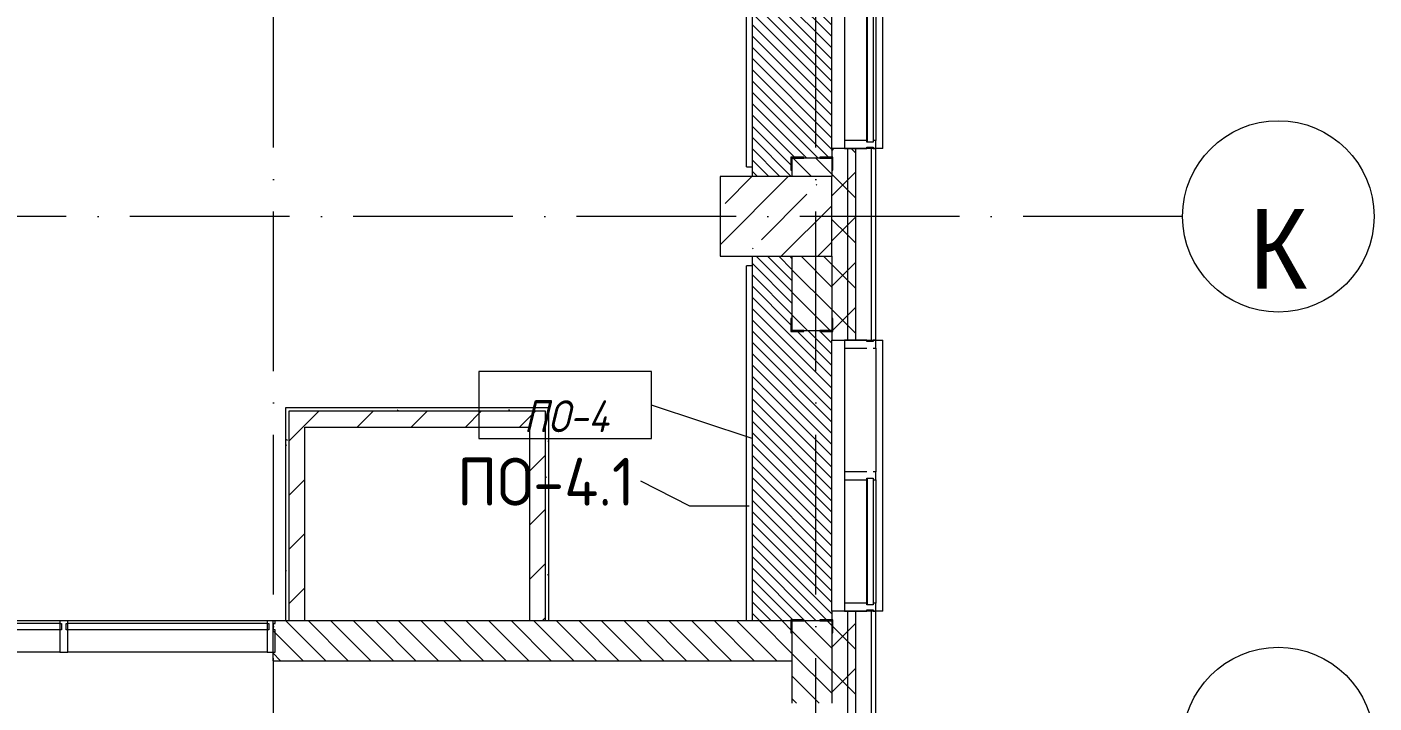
# Model space of a CAD drawing. Header units: millimetres. Extents: x -6467 to 106027, y -7090 to 195095.
# Drawn here: x 18613 to 27059, y 117045 to 121283 of the extents above; entities that cross this region are included whole.
import ezdxf

# ---------------------------------------------------------------- set-up
doc = ezdxf.new("R2010")
doc.units = ezdxf.units.MM
doc.linetypes.add('50_200_ШТРИХ_1Т_ш5_п1_п1_', pattern=[1400, 1000, -200, 0, -200])
for name, color, linetype, lineweight in [('A-FLOR', 7, 'Continuous', 9), ('A-FLOR-IDEN', 7, 'Continuous', 9), ('A-GLAZ', 7, 'Continuous', 5), ('A-GLAZ-CWMG', 7, 'Continuous', 9), ('A-GLAZ-CWMG-1', 7, 'Continuous', 20), ('A-WALL', 7, 'Continuous', 5), ('A-WALL-FNSH-1', 7, 'Continuous', 5), ('A-WALL-IDEN', 7, 'Continuous', 9), ('I-WALL', 7, 'Continuous', 5), ('S-COLS', 7, 'Continuous', 9), ('S-COLS-1', 7, 'Continuous', 5)]:
    doc.layers.add(name, color=color, linetype=linetype, lineweight=lineweight)
for name, color, linetype, lineweight, true_color in [('A-FLOR-PATT-1', 7, 'Continuous', 5, 0xd61c12), ('A-GENM-1', 7, 'Continuous', 9, 0xaaaaaa), ('A-GENM-2', 7, 'Continuous', 20, 0xaaaaaa), ('I-WALL-1', 7, 'Continuous', 5, 0x787878), ('Оси-1', 7, 'Continuous', 20, 0xaaaaaa), ('Оси-2', 7, 'Continuous', 9, 0xaaaaaa), ('Оси-3', 7, '50_200_ШТРИХ_1Т_ш5_п1_п1_', 9, 0xaaaaaa)]:
    doc.layers.add(name, color=color, linetype=linetype, lineweight=lineweight, true_color=true_color)
doc.styles.add('Arial', font='arial.ttf', dxfattribs={"width": 0.9, "height": 500})
doc.styles.add('GOST Common', font='', dxfattribs={"height": 300})
doc.styles.add('GOST Common_I', font='', dxfattribs={"width": 0.9, "height": 200})
doc.styles.get('GOST Common').set_extended_font_data('GOST Common')
doc.styles.get('GOST Common_I').set_extended_font_data('GOST Common', italic=True)
pattern_1 = [(135, (109.45, 102614.03), (-70.71068, -70.71068), [])]
pattern_2 = [(45, (109.45, 102614.03), (-141.42136, 141.42136), []), (135, (109.45, 102614.03), (-141.42136, -141.42136), [])]
pattern_3 = [(45, (109.45, 102614.03), (-169.7056, 169.7056), [])]
pattern_4 = [(0, (109.45, 102614.03), (406.4, 101.6), [6.706, -298.094, 6.706, -298.094, -1625.6]), (0, (109.45, 102614.03), (406.4, 101.6), [-609.6, 6.706, -602.894, 6.706, -298.094, -711.2]), (0, (109.45, 102614.03), (406.4, 101.6), [-1524, 6.706, -196.494, 6.706, -501.294]), (120, (261.85, 102664.83), (-291.1882, 301.15272), [6.706, -298.094, 6.706, -298.094, -1625.6]), (120, (261.85, 102664.83), (-291.1882, 301.15272), [-609.6, 6.706, -602.894, 6.706, -298.094, -711.2]), (120, (261.85, 102664.83), (-291.1882, 301.15272), [-1524, 6.706, -196.494, 6.706, -501.294]), (240, (312.65, 102868.03), (-115.2118, -402.75272), [6.706, -298.094, 6.706, -298.094, -1625.6]), (240, (312.65, 102868.03), (-115.2118, -402.75272), [-609.6, 6.706, -602.894, 6.706, -298.094, -711.2]), (240, (312.65, 102868.03), (-115.2118, -402.75272), [-1524, 6.706, -196.494, 6.706, -501.294])]

# ---------------------------------------------------------------- blocks, each defined once
blk = doc.blocks.new('BSC_Колонна _Прямоугольная - 500х700-V211-АИ_План этажа Радиаторы_3')
at = {"layer": 'S-COLS-1'}
h = blk.add_hatch(dxfattribs=at)
h.set_pattern_fill('FP_161', color=256, style=0, pattern_type=2)
h.set_pattern_definition([(315, (-17481.04, 23200), (228.0985, 228.0985), []), (315, (-17481.04, 22971.9), (228.0985, 228.0985), [403.225, -80.645, 6.706, -73.939])])
h.paths.add_polyline_path([(-250, -350), (250, -350), (250, 350), (-250, 350), (-250, -243.5)])
for p, q in [((250, 350), (-250, 350)), ((-250, 350), (-250, -350)), ((250, -350), (250, 350)), ((-250, -350), (250, -350))]:
    blk.add_line(p, q, dxfattribs=at)
blk = doc.blocks.new('Прямоугольный импост - Импост структурный с накладкой - 180мм-22071093-АИ_План этажа Радиаторы_3')
at = {"layer": 'A-GLAZ-CWMG'}
for p, q in [((49825, 55111), (49050, 55111)), ((49825, 54931), (49050, 54931)), ((49825, 54914), (49050, 54914))]:
    blk.add_line(p, q, dxfattribs=at)
blk = doc.blocks.new('Прямоугольный импост - Импост структурный с накладкой - 180мм-22437157-АИ_План этажа Радиаторы_3')
at = {"layer": 'A-GLAZ-CWMG-1'}
for p, q in [((0, 17), (-50, 17)), ((-50, 17), (-50, 0)), ((-50, 0), (-40, 0)), ((-40, 0), (-40, -40)), ((-10, -40), (-10, 0)), ((-10, 0), (0, 0)), ((0, 0), (0, 17)), ((-40, -40), (-50, -40)), ((-50, -40), (-50, -180)), ((0, -40), (-10, -40)), ((0, -180), (0, -40)), ((-50, -180), (0, -180))]:
    blk.add_line(p, q, dxfattribs=at)
blk = doc.blocks.new('Прямоугольный импост - Импост структурный с накладкой - 180мм-22437111-АИ_План этажа Радиаторы_3')
at = {"layer": 'A-GLAZ-CWMG-1'}
for p, q in [((-50, 0), (-50, 17)), ((-50, 17), (0, 17)), ((0, 0), (-10, 0)), ((-10, 0), (-10, -40)), ((0, 17), (0, 0)), ((-50, -180), (-50, -40)), ((-10, -40), (0, -40)), ((0, -40), (0, -180)), ((0, -180), (-50, -180))]:
    blk.add_line(p, q, dxfattribs=at)
blk = doc.blocks.new('Прямоугольный импост - Импост структурный с накладкой - 180мм-V176-АИ_План этажа Радиаторы_3')
at = {"layer": 'A-GLAZ-CWMG'}
for p, q in [((6638, 55111), (5863, 55111)), ((6638, 54914), (5863, 54914))]:
    blk.add_line(p, q, dxfattribs=at)
blk = doc.blocks.new('Прямоугольный импост - Импост структурный с накладкой - 180мм-V179-АИ_План этажа Радиаторы_3')
at = {"layer": 'A-GLAZ-CWMG-1'}
for p, q in [((-25, 0), (-25, 17)), ((-25, 17), (25, 17)), ((-15, 0), (-25, 0)), ((-15, -40), (-15, 0)), ((25, 17), (25, 0)), ((-25, -180), (-25, -40)), ((-25, -40), (-15, -40)), ((25, -40), (25, -180)), ((25, -180), (-25, -180))]:
    blk.add_line(p, q, dxfattribs=at)
blk = doc.blocks.new('Фахверк _газобетон торцы_686 - Фахверк _газобетон торцы_-25585532-АИ_План этажа Радиаторы_3')
at = {"layer": 'A-GENM-2'}
for p, q in [((89406, 11134.7), (89325, 11134.7)), ((89325, 11134.7), (89325, 11128.7)), ((89325, 11128.7), (89400, 11128.7)), ((89400, 11128.7), (89400, 11053.7)), ((89406, 11053.7), (89406, 11134.7)), ((89400, 11053.7), (89406, 11053.7)), ((89400, 10953.7), (89400, 10878.7)), ((89406, 10953.7), (89400, 10953.7)), ((89406, 10872.7), (89406, 10953.7)), ((89400, 10878.7), (89325, 10878.7)), ((89325, 10878.7), (89325, 10872.7)), ((89325, 10872.7), (89406, 10872.7))]:
    blk.add_line(p, q, dxfattribs=at)
blk = doc.blocks.new('Фахверк _газобетон торцы_687 - Фахверк _газобетон торцы_-25585552-АИ_План этажа Радиаторы_3')
at = {"layer": 'A-GENM-2'}
for p, q in [((89406, 11134.7), (89325, 11134.7)), ((89325, 11134.7), (89325, 11128.7)), ((89325, 11128.7), (89400, 11128.7)), ((89400, 11128.7), (89400, 11053.7)), ((89406, 11053.7), (89406, 11134.7)), ((89400, 11053.7), (89406, 11053.7)), ((89400, 10953.7), (89400, 10878.7)), ((89406, 10953.7), (89400, 10953.7)), ((89406, 10872.7), (89406, 10953.7)), ((89400, 10878.7), (89325, 10878.7)), ((89325, 10878.7), (89325, 10872.7)), ((89325, 10872.7), (89406, 10872.7))]:
    blk.add_line(p, q, dxfattribs=at)
blk = doc.blocks.new('Фахверк _газобетон торцы_689 - Фахверк _газобетон торцы_-25585592-АИ_План этажа Радиаторы_3')
at = {"layer": 'A-GENM-2'}
for p, q in [((89406, 11134.7), (89325, 11134.7)), ((89325, 11134.7), (89325, 11128.7)), ((89325, 11128.7), (89400, 11128.7)), ((89400, 11128.7), (89400, 11053.7)), ((89406, 11053.7), (89406, 11134.7)), ((89400, 11053.7), (89406, 11053.7)), ((89400, 10953.7), (89400, 10878.7)), ((89406, 10953.7), (89400, 10953.7)), ((89406, 10872.7), (89406, 10953.7)), ((89400, 10878.7), (89325, 10878.7)), ((89325, 10878.7), (89325, 10872.7)), ((89325, 10872.7), (89406, 10872.7))]:
    blk.add_line(p, q, dxfattribs=at)
blk = doc.blocks.new('Отлив_СКБ - Отлив витража-V317-АИ_План этажа Радиаторы_3')
at = {"layer": 'A-GLAZ'}
for p, q in [((0, 57), (0, 100)), ((1700, 100), (0, 100)), ((1700, 100), (1700, 57)), ((0, 2), (10, 2)), ((865, 2), (1660, 2)), ((1690, 2), (1700, 2)), ((1650, 0), (875, 0))]:
    blk.add_line(p, q, dxfattribs=at)
blk = doc.blocks.new('Прямоугольный импост - Импост структурный с накладкой - 180мм-24454755-АИ_План этажа Радиаторы_3')
at = {"layer": 'A-GLAZ-CWMG'}
for p, q in [((18710, 14946), (18395, 14946)), ((18395, 14889), (18395, 14929)), ((18710, 14929), (18395, 14929)), ((18710, 14889), (18395, 14889)), ((18710, 14929), (18710, 14889)), ((18710, 14749), (18395, 14749))]:
    blk.add_line(p, q, dxfattribs=at)
blk = doc.blocks.new('Прямоугольный импост - Импост структурный с накладкой - 180мм-26297045-АИ_План этажа Радиаторы_3')
at = {"layer": 'A-GLAZ-CWMG'}
for p, q in [((20010, 14946), (18760, 14946)), ((18760, 14889), (18760, 14929)), ((20010, 14929), (18760, 14929)), ((20010, 14889), (18760, 14889)), ((20010, 14929), (20010, 14889)), ((20010, 14749), (18760, 14749))]:
    blk.add_line(p, q, dxfattribs=at)
blk = doc.blocks.new('Прямоугольный импост - Импост структурный с накладкой - 180мм-22069925-АИ_План этажа Радиаторы_3')
at = {"layer": 'A-GLAZ-CWMG-1'}
for p, q in [((-25, 40), (-25, 180)), ((-25, 180), (25, 180)), ((25, 180), (25, 40)), ((-15, 40), (-25, 40)), ((-25, -17), (-25, 0)), ((-25, 0), (-15, 0)), ((-15, 0), (-15, 40)), ((15, 40), (15, 0)), ((25, 40), (15, 40)), ((15, 0), (25, 0)), ((25, 0), (25, -17)), ((25, -17), (-25, -17))]:
    blk.add_line(p, q, dxfattribs=at)
blk = doc.blocks.new('Ось сетки - Круг_Ø6_00__ISO-2_5_0_9K_-17386508-АИ_План этажа Радиаторы_3')
at = {"layer": 'Оси-1'}
blk.add_circle((0, 0), 3, dxfattribs=at)
blk = doc.blocks.new('AAR_СКБ_Марка_Перекрытия_1 мм - Марка пола-27961726-АИ_План этажа Радиаторы_3')
at = {"layer": 'A-FLOR-IDEN'}
for p, q in [((2.723, 2.101), (-2.69, 2.101)), ((-2.69, 2.101), (-2.69, 0)), ((2.723, 0), (2.723, 2.101)), ((-2.69, 0), (2.723, 0))]:
    blk.add_line(p, q, dxfattribs=at)

msp = doc.modelspace()

# ---------------------------------------------------------------- hatches: boundary and pattern name
at = {"layer": 'A-FLOR-PATT-1'}
h = msp.add_hatch(dxfattribs=at)
h.set_pattern_fill('FP_268', color=256, style=0, pattern_type=2)
h.set_pattern_definition([(315, (23409.45, 122745.076), (35.3553, 35.3553), [])])
h.paths.add_polyline_path([(23409.4, 120345.1), (23409.4, 120385.1), (23403.4, 120385.1), (23403.4, 120466.1), (23484.4, 120466.1), (23484.4, 120460.1), (23584.4, 120460.1), (23584.4, 120466.1), (23659.4, 120466.1), (23658.6, 122274.1), (23584.4, 122274.1), (23584.4, 122280.1), (23484.4, 122280.1), (23484.4, 122274.1), (23403.4, 122274.1), (23403.4, 122355.1), (23409.4, 122355.1), (23409.4, 123320.1), (23403.4, 123320.1), (23403.4, 123326.1), (23484.4, 123326.1), (23484.4, 123320.1), (23584.4, 123320.1), (23584.4, 123326.1), (23659.4, 123326.1), (23658.8, 125140.1), (23409.4, 125140.1), (23409.4, 125145.1), (23159.4, 125145.1), (23159.4, 120345.1), (23403.4, 120345.1)])
h = msp.add_hatch(dxfattribs=at)
h.set_pattern_fill('FP_269', color=256, style=0, pattern_type=2)
h.set_pattern_definition([(315, (23409.45, 118702.576), (35.3553, 35.3553), [])])
h.paths.add_polyline_path([(23484.4, 117560.1), (23584.4, 117560.1), (23584.4, 117566.1), (23659.4, 117566.1), (23659.4, 119374.1), (23584.4, 119374.1), (23584.4, 119380.1), (23484.4, 119380.1), (23484.4, 119374.1), (23403.4, 119374.1), (23403.4, 119455.1), (23409.4, 119455.1), (23409.4, 119845.1), (23159.4, 119845.1), (23159.4, 117560.1), (23403.4, 117560.1), (23403.4, 117566.1), (23484.4, 117566.1)])
at = {"layer": 'A-WALL'}
h = msp.add_hatch(dxfattribs=at)
h.set_pattern_fill('FP_122', color=256, style=0, pattern_type=2)
h.set_pattern_definition(pattern_2)
h.paths.add_polyline_path([(23659.4, 112095.1), (23759.4, 112095.1), (23759.4, 114645.1), (23659.4, 114645.1), (23659.4, 112145.1)])
h.paths.add_polyline_path([(23759.4, 116345.1), (23759.4, 117620.1), (23659.4, 117620.1), (23659.4, 116345.1)])
h.paths.add_polyline_path([(23759.4, 119320.1), (23759.4, 120520.1), (23659.4, 120520.1), (23659.4, 119320.1)])
h.paths.add_polyline_path([(23759.4, 122220.1), (23759.4, 123380.1), (23659.4, 123380.1), (23659.4, 122220.1)])
h.paths.add_polyline_path([(23759.4, 125080.1), (23759.4, 126280.1), (23659.4, 126280.1), (23659.4, 125080.1)])
h.paths.add_polyline_path([(23659.4, 127980.1), (23759.4, 127980.1), (23759.4, 129380.1), (23659.4, 129380.1), (23659.4, 128371.2)])
h.paths.add_polyline_path([(23759.4, 131080.1), (23759.4, 132280.1), (23659.4, 132280.1), (23659.4, 131080.1)])
h.paths.add_polyline_path([(23759.4, 133980.1), (23759.4, 135545.1), (23659.4, 135545.1), (23659.4, 133980.1)])
h.paths.add_polyline_path([(23759.4, 137245.1), (23759.4, 138445.1), (23659.4, 138445.1), (23659.4, 137245.1)])
h.paths.add_polyline_path([(23659.4, 140145.1), (23759.4, 140145.1), (23759.4, 141380.1), (23659.4, 141380.1), (23659.4, 140845.1)])
h.paths.add_polyline_path([(23759.4, 143080.1), (23759.4, 144245.1), (23659.4, 144245.1), (23659.4, 143080.1)])
h.paths.add_polyline_path([(23759.4, 145945.1), (23759.4, 150445.1), (23659.4, 150445.1), (23659.4, 145945.1)])
h = msp.add_hatch(dxfattribs=at)
h.set_pattern_fill('FP_122', color=256, style=0, pattern_type=2)
h.set_pattern_definition(pattern_2)
h.paths.add_polyline_path([(23759.4, 112195.1), (23809.4, 112195.1), (23809.4, 114645.1), (23759.4, 114645.1), (23759.4, 112902.4)])
h.paths.add_polyline_path([(23809.4, 116345.1), (23809.4, 117620.1), (23759.4, 117620.1), (23759.4, 116345.1)])
h.paths.add_polyline_path([(23809.4, 119320.1), (23809.4, 120520.1), (23759.4, 120520.1), (23759.4, 119320.1)])
h.paths.add_polyline_path([(23809.4, 122220.1), (23809.4, 123380.1), (23759.4, 123380.1), (23759.4, 122220.1)])
h.paths.add_polyline_path([(23809.4, 125080.1), (23809.4, 126280.1), (23759.4, 126280.1), (23759.4, 125080.1)])
h.paths.add_polyline_path([(23809.4, 127980.1), (23809.4, 129380.1), (23759.4, 129380.1), (23759.4, 127980.1)])
h.paths.add_polyline_path([(23809.4, 131080.1), (23809.4, 132280.1), (23759.4, 132280.1), (23759.4, 131080.1)])
h.paths.add_polyline_path([(23759.4, 133980.1), (23809.4, 133980.1), (23809.4, 135545.1), (23759.4, 135545.1), (23759.4, 133996.3)])
h.paths.add_polyline_path([(23759.4, 137245.1), (23809.4, 137245.1), (23809.4, 138445.1), (23759.4, 138445.1), (23759.4, 138215.1)])
h.paths.add_polyline_path([(23809.4, 140145.1), (23809.4, 141380.1), (23759.4, 141380.1), (23759.4, 140145.1)])
h.paths.add_polyline_path([(23759.4, 143080.1), (23809.4, 143080.1), (23809.4, 144245.1), (23759.4, 144245.1), (23759.4, 143840.1)])
h.paths.add_polyline_path([(23759.4, 145945.1), (23809.4, 145945.1), (23809.4, 150495.1), (23759.4, 150495.1), (23759.4, 146652.6)])
at = {"layer": 'I-WALL'}
h = msp.add_hatch(dxfattribs=at)
h.set_pattern_fill('FP_2', color=256, style=0, pattern_type=2)
h.set_pattern_definition(pattern_1)
h.paths.add_polyline_path([(23552.9, 112645.1), (23659.4, 112645.1), (23659.4, 114585.1), (23409.4, 114585.1), (23409.4, 112645.1)])
h.paths.add_polyline_path([(23659.4, 116405.1), (23659.4, 116545.1), (23409.4, 116545.1), (23409.4, 116405.1), (23552.9, 116405.1)])
h.paths.add_polyline_path([(23409.4, 117045.1), (23659.4, 117045.1), (23659.4, 117560.1), (23409.4, 117560.1), (23409.4, 117121.2)])
h.paths.add_polyline_path([(23659.4, 119380.1), (23659.4, 119845.1), (23409.4, 119845.1), (23409.4, 119380.1), (23552.9, 119380.1)])
h.paths.add_polyline_path([(23552.9, 120345.1), (23659.4, 120345.1), (23659.4, 120460.1), (23409.4, 120460.1), (23409.4, 120345.1), (23436.1, 120345.1)])
h.paths.add_polyline_path([(23659.4, 122280.1), (23659.4, 123320.1), (23409.4, 123320.1), (23409.4, 122280.1), (23552.9, 122280.1)])
h.paths.add_polyline_path([(23659.4, 125140.1), (23659.4, 125145.1), (23409.4, 125145.1), (23409.4, 125140.1), (23552.9, 125140.1)])
h.paths.add_polyline_path([(23409.4, 125645.1), (23659.4, 125645.1), (23659.4, 126220.1), (23409.4, 126220.1)])
h.paths.add_polyline_path([(23659.4, 128040.1), (23659.4, 128845.1), (23409.4, 128845.1), (23409.4, 128040.1), (23552.9, 128040.1)])
h.paths.add_polyline_path([(23659.4, 131140.1), (23659.4, 132220.1), (23409.4, 132220.1), (23409.4, 131140.1), (23552.9, 131140.1)])
h.paths.add_polyline_path([(23409.4, 134040.1), (23659.4, 134040.1), (23659.4, 134845.1), (23409.4, 134845.1)])
h.paths.add_polyline_path([(23635.2, 135345.1), (23659.4, 135345.1), (23659.4, 135485.1), (23409.4, 135485.1), (23409.4, 135345.1)])
h.paths.add_polyline_path([(23552.9, 137305.1), (23659.4, 137305.1), (23659.4, 138385.1), (23409.4, 138385.1), (23409.4, 137305.1)])
h.paths.add_polyline_path([(23659.4, 140205.1), (23659.4, 140845.1), (23409.4, 140845.1), (23409.4, 140205.1), (23552.9, 140205.1)])
h.paths.add_polyline_path([(23409.4, 143140.1), (23659.4, 143140.1), (23659.4, 144185.1), (23409.4, 144185.1), (23409.4, 143840.1)])
h.paths.add_polyline_path([(23659.4, 146005.1), (23659.4, 146195.1), (23409.4, 146195.1), (23409.4, 146005.1), (23552.9, 146005.1)])
h = msp.add_hatch(dxfattribs=at)
h.set_pattern_fill('FP_4', color=256, style=0, pattern_type=2)
h.set_pattern_definition(pattern_3)
h.paths.add_polyline_path([(20354.4, 117560.1), (20354.4, 118875.1), (20254.4, 118875.1), (20254.4, 117560.1)])
h = msp.add_hatch(dxfattribs=at)
h.set_pattern_fill('FP_4', color=256, style=0, pattern_type=2)
h.set_pattern_definition(pattern_3)
h.paths.add_polyline_path([(21764.4, 118775.1), (21864.4, 118775.1), (21864.4, 118875.1), (20354.4, 118875.1), (20354.4, 118775.1)])
h = msp.add_hatch(dxfattribs=at)
h.set_pattern_fill('FP_4', color=256, style=0, pattern_type=2)
h.set_pattern_definition(pattern_3)
h.paths.add_polyline_path([(21864.4, 117560.1), (21864.4, 118775.1), (21764.4, 118775.1), (21764.4, 117560.1)])
h = msp.add_hatch(dxfattribs=at)
h.set_pattern_fill('FP_2', color=256, style=0, pattern_type=2)
h.set_pattern_definition(pattern_1)
h.paths.add_polyline_path([(23409.4, 117310.1), (23409.4, 117560.1), (20154.5, 117560.1), (20154.5, 117310.1), (22725.8, 117310.1)])
h.paths.add_polyline_path([(16612.1, 117310.1), (18454.5, 117310.1), (18454.5, 117560.1), (16612.1, 117560.1)])
at = {"layer": 'I-WALL-1'}
h = msp.add_hatch(dxfattribs=at)
h.set_pattern_fill('FP_3', color=256, style=0, pattern_type=2)
h.set_pattern_definition(pattern_4)
h.paths.add_polyline_path([(20254.4, 117560.1), (20254.4, 118895.1), (20234.4, 118895.1), (20234.4, 117560.1)])
h = msp.add_hatch(dxfattribs=at)
h.set_pattern_fill('FP_3', color=256, style=0, pattern_type=2)
h.set_pattern_definition(pattern_4)
h.paths.add_polyline_path([(21864.4, 118875.1), (21884.4, 118875.1), (21884.4, 118895.1), (20254.4, 118895.1), (20254.4, 118875.1), (20354.4, 118875.1)])
h = msp.add_hatch(dxfattribs=at)
h.set_pattern_fill('FP_3', color=256, style=0, pattern_type=2)
h.set_pattern_definition(pattern_4)
h.paths.add_polyline_path([(21884.4, 117560.1), (21884.4, 118875.1), (21864.4, 118875.1), (21864.4, 117560.1)])

# ---------------------------------------------------------------- linework, layer by layer
at = {"layer": 'A-FLOR'}
for p, q in [((23659.4, 120520.1), (23659.4, 122220.1)), ((23159.4, 120405.1), (23159.4, 120345.1)), ((23159.4, 119845.1), (23159.4, 119785.1)), ((23659.4, 117620.1), (23659.4, 119320.1))]:
    msp.add_line(p, q, dxfattribs=at)
at = {"layer": 'A-FLOR-IDEN'}
msp.add_line((23159.4, 118702.6), (22528.4, 118912.7), dxfattribs=at)
at = {"layer": 'A-WALL'}
for p, q in [((23124.4, 120405.1), (23124.4, 125085.1)), ((23159.4, 125085.1), (23159.4, 120405.1)), ((23409.4, 120460.1), (23409.4, 120345.1)), ((23659.4, 120460.1), (23409.4, 120460.1)), ((23759.4, 119320.1), (23759.4, 120520.1)), ((23809.4, 119320.1), (23809.4, 120520.1)), ((23909.4, 119320.1), (23909.4, 120520.1)), ((23124.4, 120405.1), (23159.4, 120405.1)), ((23124.4, 117560.1), (23124.4, 119785.1)), ((23159.4, 119785.1), (23124.4, 119785.1)), ((23159.4, 119785.1), (23159.4, 117560.1)), ((23409.4, 119845.1), (23409.4, 119380.1)), ((23409.4, 119380.1), (23659.4, 119380.1)), ((20254.4, 118875.1), (20254.4, 117560.1)), ((21864.4, 118875.1), (20254.4, 118875.1)), ((21864.4, 117560.1), (21864.4, 118875.1)), ((23759.4, 116345.1), (23759.4, 117620.1)), ((23809.4, 116345.1), (23809.4, 117620.1)), ((23909.4, 116345.1), (23909.4, 117620.1)), ((23659.4, 117560.1), (20154.5, 117560.1)), ((20154.5, 117560.1), (20154.5, 117310.1)), ((23409.4, 117560.1), (23409.4, 117045.1)), ((20154.5, 117310.1), (23409.4, 117310.1))]:
    msp.add_line(p, q, dxfattribs=at)
at = {"layer": 'A-WALL-FNSH-1'}
for p, q in [((23659.4, 120520.1), (23659.4, 120345.1)), ((23936.4, 120520.1), (23659.4, 120520.1)), ((23936.4, 119320.1), (23936.4, 120520.1)), ((23659.4, 119845.1), (23659.4, 119320.1)), ((23659.4, 119320.1), (23936.4, 119320.1)), ((20234.4, 118895.1), (20234.4, 117560.1)), ((21884.4, 118895.1), (20234.4, 118895.1)), ((21884.4, 117560.1), (21884.4, 118895.1)), ((20354.4, 117560.1), (20354.4, 118775.1)), ((20354.4, 118775.1), (21764.4, 118775.1)), ((21764.4, 118775.1), (21764.4, 117560.1)), ((23659.4, 117620.1), (23659.4, 117045.1)), ((23936.4, 117620.1), (23659.4, 117620.1)), ((23936.4, 116345.1), (23936.4, 117620.1))]:
    msp.add_line(p, q, dxfattribs=at)
at = {"layer": 'A-WALL-IDEN'}
for p, q in [((22770.3, 118278.5), (22462.7, 118435.7)), ((23141.9, 118278.5), (22770.3, 118278.5))]:
    msp.add_line(p, q, dxfattribs=at)
at = {"layer": 'Оси-3'}
for p, q in [((20159.4, 96724.3), (20159.4, 152250.1)), ((23559.4, 96724.3), (23559.4, 152250.1)), ((25859.4, 120095.1), (-5157.9, 120095.1))]:
    msp.add_line(p, q, dxfattribs=at)

# ---------------------------------------------------------------- block references
at = {"layer": 'A-FLOR-IDEN', "xscale": 199.9999999999999, "yscale": 199.9999999999999, "zscale": 199.9999999999999}
msp.add_blockref('AAR_СКБ_Марка_Перекрытия_1 мм - Марка пола-27961726-АИ_План этажа Радиаторы_3', (21983.7, 118702.6), dxfattribs=at)
at = {"layer": 'A-GENM-1'}
for name, p, rotation in [('Фахверк _газобетон торцы_689 - Фахверк _газобетон торцы_-25585592-АИ_План этажа Радиаторы_3', (34538.2, 31060.1), 90.0000000000005), ('Фахверк _газобетон торцы_686 - Фахверк _газобетон торцы_-25585532-АИ_План этажа Радиаторы_3', (12530.7, 208780.1), 270.0000000000001), ('Фахверк _газобетон торцы_687 - Фахверк _газобетон торцы_-25585552-АИ_План этажа Радиаторы_3', (34538.2, 28160.1), 90.0000000000005)]:
    msp.add_blockref(name, p, dxfattribs=dict(at, rotation=rotation))
at = {"layer": 'A-GLAZ', "rotation": 270.0000000000003}
for p in [(23879.4, 122220.1), (23879.4, 119320.1)]:
    msp.add_blockref('Отлив_СКБ - Отлив витража-V317-АИ_План этажа Радиаторы_3', p, dxfattribs=at)
at = {"layer": 'A-GLAZ-CWMG'}
for name, p, rotation in [('Прямоугольный импост - Импост структурный с накладкой - 180мм-22071093-АИ_План этажа Радиаторы_3', (78850.5, 71520.1), 89.99999999999882), ('Прямоугольный импост - Импост структурный с накладкой - 180мм-22437157-АИ_План этажа Радиаторы_3', (23919.4, 120520.1), 269.9999999999972), ('Прямоугольный импост - Импост структурный с накладкой - 180мм-V176-АИ_План этажа Радиаторы_3', (78850.5, 112632.1), 89.99999999999912), ('Прямоугольный импост - Импост структурный с накладкой - 180мм-22071093-АИ_План этажа Радиаторы_3', (78850.5, 68620.1), 89.99999999999882), ('Прямоугольный импост - Импост структурный с накладкой - 180мм-22437157-АИ_План этажа Радиаторы_3', (23919.4, 117620.1), 269.9999999999972)]:
    msp.add_blockref(name, p, dxfattribs=dict(at, rotation=rotation))
at = {"layer": 'A-GLAZ-CWMG', "extrusion": (0, 0, -1)}
for name, p, rotation in [('Прямоугольный импост - Импост структурный с накладкой - 180мм-22437111-АИ_План этажа Радиаторы_3', (-23919.4, 119320.1), 90.00000000000281), ('Прямоугольный импост - Импост структурный с накладкой - 180мм-V179-АИ_План этажа Радиаторы_3', (-23919.4, 118470.1), 90.00000000000281), ('Прямоугольный импост - Импост структурный с накладкой - 180мм-22069925-АИ_План этажа Радиаторы_3', (-18844.4, 117543.1), 180), ('Прямоугольный импост - Импост структурный с накладкой - 180мм-22069925-АИ_План этажа Радиаторы_3', (-20144.4, 117543.1), 180)]:
    msp.add_blockref(name, p, dxfattribs=dict(at, rotation=rotation))
at = {"layer": 'A-GLAZ-CWMG'}
for name in ['Прямоугольный импост - Импост структурный с накладкой - 180мм-24454755-АИ_План этажа Радиаторы_3', 'Прямоугольный импост - Импост структурный с накладкой - 180мм-26297045-АИ_План этажа Радиаторы_3']:
    msp.add_blockref(name, (109.4, 102614), dxfattribs=at)
at = {"layer": 'S-COLS', "rotation": 89.9999999999999}
msp.add_blockref('BSC_Колонна _Прямоугольная - 500х700-V211-АИ_План этажа Радиаторы_3', (23309.4, 120095.1), dxfattribs=at)
at = {"layer": 'Оси-1', "xscale": 199.9999999999999, "yscale": 199.9999999999999, "zscale": 199.9999999999999}
for p, rotation in [((26459.4, 120095.1), 89.9999999999998), ((26459.4, 116795.1), 269.9999999999996)]:
    msp.add_blockref('Ось сетки - Круг_Ø6_00__ISO-2_5_0_9K_-17386508-АИ_План этажа Радиаторы_3', p, dxfattribs=dict(at, rotation=rotation))

# ---------------------------------------------------------------- texts
at = {"layer": 'A-FLOR-IDEN', "insert": (21993.9, 118842.4), "char_height": 200, "width": 572.4, "attachment_point": 5, "line_spacing_factor": 1.022766, "style": 'GOST Common_I'}
msp.add_mtext('\\pxqc,t0.9,1.8,2.7,3.6,4.5,5.4,6.3,7.2,8.1,9,9.9,10.8,11.7,12.6,13.5,14.4,15.3,16.2,17.1,18,18.9,19.8,20.7,21.6,22.5,23.4,24.3,25.2,26.1,27,27.9,28.8;{ПО-4}', dxfattribs=at)
at = {"layer": 'A-WALL-IDEN', "insert": (21866.7, 118582.1), "char_height": 300, "width": 1178, "attachment_point": 2, "line_spacing_factor": 1.022766, "style": 'GOST Common'}
msp.add_mtext('\\pxqc,t0.26667,0.53333,0.8,1.06667,1.33333,1.6,1.86667,2.13333,2.4,2.66667,2.93333,3.2,3.46667,3.73333,4,4.26667,4.53333,4.8,5.06667,5.33333,5.6,5.86667,6.13333,6.4,6.66667,6.93333,7.2,7.46667,7.73333,8,8.26667,8.53333;{ПО-4.1}', dxfattribs=at)
at = {"layer": 'Оси-2', "insert": (26458.3, 119892.2), "char_height": 500, "width": 381.6, "attachment_point": 5, "line_spacing_factor": 0.936439, "style": 'Arial'}
msp.add_mtext('\\pxqc,t4.572,9.144,13.716,18.288,22.86,27.432,32.004,36.576,41.148,45.72,50.292,54.864,59.436,64.008,68.58,73.152,77.724,82.296,86.868,91.44,96.012,100.584,105.156,109.728,114.3,118.872,123.444,128.016,132.588,137.16,141.732,146.304;{К}', dxfattribs=at)

doc.saveas('drawing.dxf')
